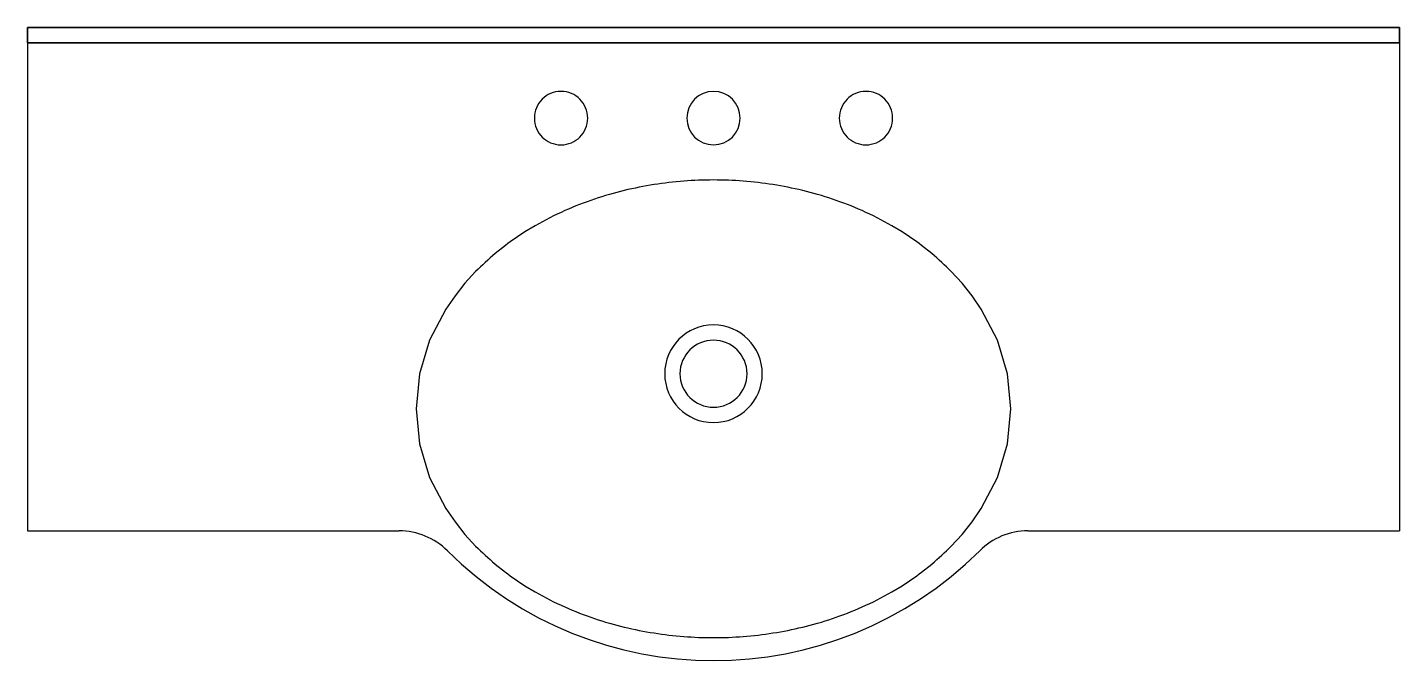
# Model space of a CAD drawing. Extents: x -717.913 to -717.013, y 595.024 to 595.439.
import ezdxf

# ---------------------------------------------------------------- set-up
doc = ezdxf.new("R2010")
doc.units = 0
doc.header["$LTSCALE"] = 0.279821
doc.header["$MEASUREMENT"] = 0
doc.linetypes.add('CACHE', pattern=[0.24, 0.12, -0.12])
doc.linetypes.add('CONTINU', pattern=[0])
doc.layers.get('0').update_dxf_attribs({"linetype": 'CONTINUOUS'})

msp = doc.modelspace()

# ---------------------------------------------------------------- linework, layer by layer
at = {"linetype": 'CONTINUOUS'}
for p, q in [((-717.91331, 595.42913), (-717.91331, 595.10913)), ((-717.01331, 595.42913), (-717.01331, 595.10913))]:
    msp.add_line(p, q, dxfattribs=at)
msp.add_lwpolyline([(-717.91331, 595.43913), (-717.01331, 595.43913), (-717.01331, 595.42913), (-717.91331, 595.42913)], close=True, dxfattribs=at)
at = {"linetype": 'CONTINUOUS', "flags": 128}
msp.add_lwpolyline([(-717.01331, 595.43913), (-717.91331, 595.43913), (-717.91331, 595.42913), (-717.01331, 595.42913)], close=True, dxfattribs=at)
at = {"linetype": 'CACHE'}
for points in [[(-717.56331, 595.39719, 1), (-717.56331, 595.36219)], [(-717.56331, 595.36219, 1), (-717.56331, 595.39719)], [(-717.36331, 595.39719, 1), (-717.36331, 595.36219)], [(-717.36331, 595.36219, 1), (-717.36331, 595.39719)]]:
    msp.add_lwpolyline(points, format="xyb", dxfattribs=at)
at = {"linetype": 'CONTINU'}
for points in [[(-717.46331, 595.39719, 1), (-717.46331, 595.36219)], [(-717.46331, 595.36219, 1), (-717.46331, 595.39719)], [(-717.52181, 595.33222, 0.02171), (-717.54131, 595.32661)], [(-717.50231, 595.3361, 0.020426), (-717.52181, 595.33222)], [(-717.48281, 595.33838, 0.019624), (-717.50231, 595.3361)], [(-717.46331, 595.33913, 0.019211), (-717.48281, 595.33838)], [(-717.44381, 595.33838, 0.019211), (-717.46331, 595.33913)], [(-717.42431, 595.3361, 0.019624), (-717.44381, 595.33838)], [(-717.40481, 595.33222, 0.020426), (-717.42431, 595.3361)], [(-717.38531, 595.32661, 0.021709), (-717.40481, 595.33222)], [(-717.54131, 595.32661, 0.023632), (-717.56081, 595.31903)], [(-717.36581, 595.31903, 0.023633), (-717.38531, 595.32661)], [(-717.56081, 595.31903, 0.026484), (-717.58031, 595.30913)], [(-717.34631, 595.30913, 0.026487), (-717.36581, 595.31903)], [(-717.58031, 595.30913), (-717.58698, 595.30511, 0.017643), (-717.59981, 595.29625)], [(-717.32681, 595.29625, 0.01764), (-717.33963, 595.30511), (-717.34631, 595.30913)], [(-717.59981, 595.29625), (-717.60657, 595.29086, 0.015888), (-717.61931, 595.27913)], [(-717.30731, 595.27913, 0.015894), (-717.32004, 595.29086), (-717.32681, 595.29625)], [(-717.46331, 595.24413, 1), (-717.46331, 595.18013)], [(-717.46331, 595.18013, 1), (-717.46331, 595.24413)], [(-717.46331, 595.23413, 1), (-717.46331, 595.19013)], [(-717.46331, 595.19013, 1), (-717.46331, 595.23413)], [(-717.63786, 595.09606, 0.198), (-717.66957, 595.10913)], [(-717.25704, 595.10913, 0.198001), (-717.28871, 595.0961)], [(-717.61931, 595.09913, 0.015888), (-717.60657, 595.08739), (-717.59981, 595.08201)], [(-717.32681, 595.08201), (-717.32004, 595.08739, 0.015894), (-717.30731, 595.09913)], [(-717.63786, 595.09606, 0.412287), (-717.28871, 595.0961)], [(-717.59981, 595.08201, 0.017643), (-717.58698, 595.07315), (-717.58031, 595.06913)], [(-717.34631, 595.06913), (-717.33963, 595.07315, 0.01764), (-717.32681, 595.08201)], [(-717.58031, 595.06913, 0.026484), (-717.56081, 595.05923)], [(-717.36581, 595.05923, 0.026488), (-717.34631, 595.06913)], [(-717.56081, 595.05923, 0.023632), (-717.54131, 595.05165)], [(-717.38531, 595.05165, 0.023633), (-717.36581, 595.05923)], [(-717.54131, 595.05165, 0.021709), (-717.52181, 595.04604)], [(-717.52181, 595.04604, 0.020426), (-717.50231, 595.04216)], [(-717.42431, 595.04216, 0.020426), (-717.40481, 595.04604)], [(-717.40481, 595.04604, 0.021708), (-717.38531, 595.05165)], [(-717.50231, 595.04216, 0.019623), (-717.48281, 595.03988)], [(-717.48281, 595.03988, 0.019212), (-717.46331, 595.03913)], [(-717.46331, 595.03913, 0.019212), (-717.44381, 595.03988)], [(-717.44381, 595.03988, 0.019623), (-717.42431, 595.04216)]]:
    msp.add_lwpolyline(points, format="xyb", dxfattribs=at)
for points in [[(-717.61931, 595.27913), (-717.62643, 595.27146), (-717.63286, 595.26318), (-717.63881, 595.25451)], [(-717.28781, 595.25451), (-717.29375, 595.26318), (-717.30018, 595.27146), (-717.30731, 595.27913)], [(-717.63881, 595.25451), (-717.64952, 595.23409), (-717.65608, 595.21209), (-717.65831, 595.18913)], [(-717.26831, 595.18913), (-717.27053, 595.21209), (-717.27709, 595.23409), (-717.28781, 595.25451)], [(-717.65831, 595.18913), (-717.65608, 595.16617), (-717.64952, 595.14417), (-717.63881, 595.12375)], [(-717.28781, 595.12375), (-717.27709, 595.14417), (-717.27053, 595.16617), (-717.26831, 595.18913)], [(-717.63881, 595.12375), (-717.63286, 595.11508), (-717.62643, 595.1068), (-717.61931, 595.09913)], [(-717.30731, 595.09913), (-717.30018, 595.1068), (-717.29375, 595.11508), (-717.28781, 595.12375)], [(-717.91331, 595.10913), (-717.66957, 595.10913)], [(-717.25704, 595.10913), (-717.01331, 595.10913)]]:
    msp.add_lwpolyline(points, dxfattribs=at)

doc.saveas('drawing.dxf')
